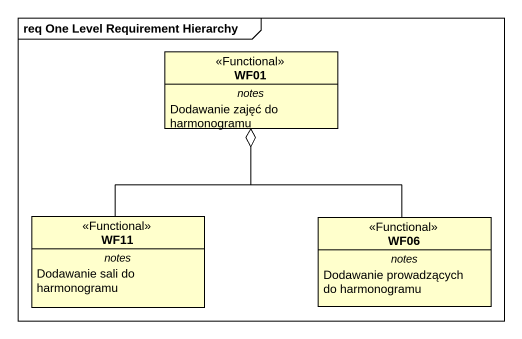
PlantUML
@startuml
mainframe req One Level Requirement Hierarchy
hide circle
hide empty members
class WF01 <<Functional>> {
  -- notes --
  Dodawanie zajęć do harmonogramu
}
class WF11 <<Functional>> {
  -- notes --
  Dodawanie sali do harmonogramu
}
class WF06 <<Functional>> {
  -- notes --
  Dodawanie prowadzących do harmonogramu
}
WF11 -up-o WF01
WF06 -up-o WF01
@enduml
